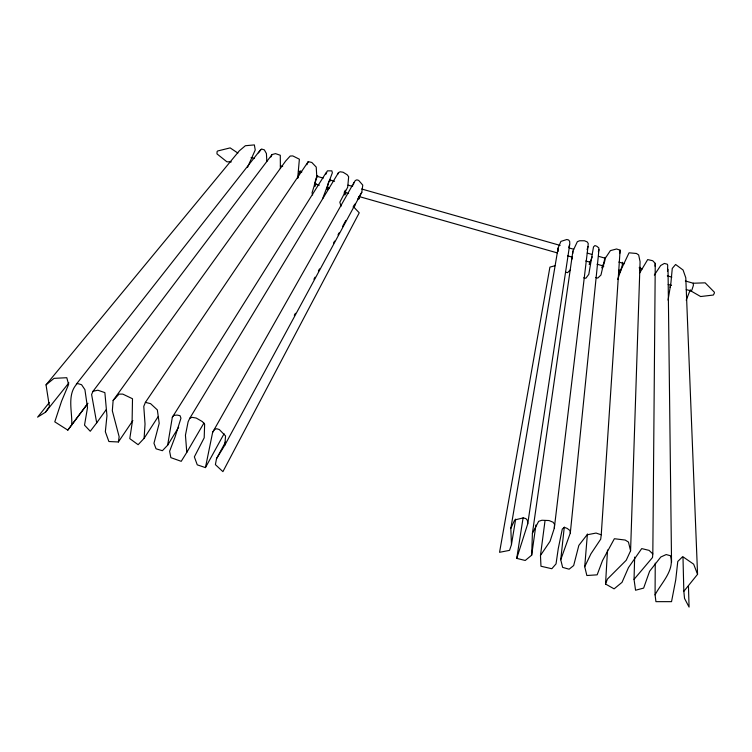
<?xml version="1.0" encoding="UTF-8"?>
<svg xmlns="http://www.w3.org/2000/svg" width="752" height="752" viewBox="0 0 752 752"><rect width="100%" height="100%" fill="white"/><g stroke="black" fill="none" stroke-linecap="round" stroke-linejoin="round"><path stroke-width="1.13" d="M688.447 586.015L689.076 607.09L684.536 598.432L683.831 591.345L697.565 574.293L693.645 564.179L682.713 556.612L677.778 561.462L675.728 579.942L671.536 601.656L655.941 601.656L655.067 594.86L655.246 563.145M655.067 594.86C661.262 582.922 674.826 570.458 670.493 555.756L666.187 554.562L660.782 557.006L649.606 571.257L643.637 588.102L635.553 590.226L634.039 579.378L652.501 557.523L652.821 553.942L655.255 263.388L652.717 260.728L647.688 259.59L639.717 272.929M634.039 579.378L634.66 557.091M652.821 553.942L649.089 550.37L641.71 548.593L628.475 567.591L622.026 582.339L614.102 588.863L605.539 584.022L607.419 579.078L626.209 560.278L630.58 550.849L640.084 261.705L638.664 254.956L636.455 253.48L629.057 252.804L620.804 270.241L617.721 279.5M639.896 270.278L639.999 267.242M523.091 517.865L516.746 558.379L525.234 560.475L531.673 555.173L532.407 533.29L572.892 251.187L577.348 241.693L579.595 240.762L584.473 240.762L587.265 241.956L588.233 243.535L587.998 246.543L554.299 528.205L550.069 541.28L540.472 555.446L540.97 566.237L551.818 568.728L556.029 563.897L558.266 548.556L562.308 529.032L564.357 527.349L567.224 528.43L570.063 530.63L570.317 532.952L560.738 559.732L562.637 567.384L569.123 569.198L573.673 565.542L578.843 545.397L587.058 534.794L596.054 533.065L601.243 534.794L600.716 539.156L590.94 553.792L584.727 566.707L586.851 575.515L597.154 574.838L602.493 560.616L614.375 538.723L625.213 540.049L628.465 542.079L630.58 550.849M572.78 253.471L572.892 251.187M605.539 584.022L607.522 550.013M622.477 262.26L622.289 265.268L620.221 271.876L619.15 272.891L619.845 269.93M49.331 402.536L37.6 417.153L45.477 412.218L49.416 406.588L46.032 384.845L54.078 378.35L66.787 377.711L68.611 384.441L61.57 401.201L54.783 421.844L67.812 430.125L71.76 424.824C72.389 411.504 66.608 394.095 77.39 383.454L81.564 384.714L84.92 389.658L87.505 407.687L84.515 425.162L90.268 431.263L96.698 422.85L91.603 394.48L93.032 391.275L97.854 390.213L104.876 392.619L106.953 415.79L105.346 431.761L108.89 441.527L118.384 441.969L119.154 436.771L112.321 410.78L113.138 400.449L119.079 394.114L122.773 394.104L132.502 398.739L132.061 423.686L129.786 438.632L138.124 444.705L144.102 438.341L145.033 424.025L143.773 406.371L145.409 402.367L308.245 161.624L311.817 162.47L316.225 167.076L316.818 177.322L312.052 192.822L312.635 194.947M601.243 534.794L620.109 250.162L616.565 248.987L610.398 250.613L604.683 259.13L600.951 275.044L597.774 278.071L595.546 277.46M554.299 528.205L554.562 524.341L553.124 522.245L549.026 520.544L541.901 520.252L538.658 521.324L532.407 533.29M655.039 266.18L655.255 263.388M355.132 203.867L354.277 207.59L359.24 212.816L222.912 471.645L215.392 464.623L216.51 458.673L224.82 445.175L225.562 435.925L219.293 429.533L216.717 428.753L214.536 429.495L212.656 432.287L205.446 467.603L197.268 464.849L194.354 456.878L204.196 437.814L204.629 424.25L202.391 421.609L196.234 418.046L191.948 417.313L189.739 418.338L188.122 421.769L185.443 435.173L186.787 452.384L181.213 461.324L170.864 457.639L169.614 451.275L175.047 437.006L180.959 418.197L180.038 415.677L177.096 415.066L173.656 415.424L172.33 417.266L167.64 445.203L162.385 450.711L156.049 448.794L153.963 443.248L159.208 423.338L157.347 409.925L150.597 403.664L145.409 402.367M584.727 566.707L587.406 533.967M297.67 178.356L299.381 159.208L292.801 155.927L290.206 156.031L285.657 161.031L113.138 400.449M605.059 259.355L605.238 257.363M570.317 532.952L598.949 249.72L598.789 247.925L596.872 246.308L594.907 245.556L593.497 246.929L588.797 274.339L585.836 278.278L583.702 277.817M560.738 559.732L564.282 527.124M619.714 253.574L620.109 250.162M540.472 555.446L545.05 520.553M224.82 445.175L361.815 192.268L362.765 185.114L358.666 180.386L356.899 179.86L355.339 180.499L353.891 182.689L212.656 432.287M329.94 181.345L330.222 179.333L329.16 181.063M531.673 555.173L535.922 524.981M516.746 558.379L527.716 523.89L569.79 244.024L569.659 241.364L568.625 239.991L566.829 239.512L560.889 241.401L558.097 248.057L510.824 528.393L511.463 544.598L509.536 550.361L499.563 552.306L549.919 267.11L554.873 265.785M511.463 544.598L515.675 519.106M668.067 300.133L670.906 282.921L672.269 268.426L675.616 264.488L683.079 270.024L685.786 277.779L697.565 574.293M670.07 287.377L670.699 284.397M353.393 184.889L353.891 182.689M667.522 271.416L667.701 265.212L667.306 264.225L664.364 263.435L660.688 265.512L654.325 275.091M602.662 265.042L601.948 267.994L602.925 266.951L604.975 260.352M590 261.574L589.267 264.516L592.209 256.846M297.905 177.829L299.014 173.383L300.744 170.836M325.842 174.323L327.383 170.845L331.848 170.854L332.365 172.763L322.674 198.584M328.633 181.928L326.932 188.592L327.487 190.059L328.492 187.21M571.736 259.534L572.488 256.592M345.224 190.218L344.36 193.546L344.82 194.994L345.817 192.136M598.357 251.741L598.949 249.72M587.086 249.636L587.998 246.543M568.775 247.267L569.452 245.105M359.616 197.109L358.967 199.017L358.582 197.588M316.056 183.544L315.032 186.393L314.402 184.898L316.084 178.233L317.739 175.667M247.549 167.311L255.229 149.996L254.364 144.91L245.359 145.728L239.249 150.908L46.032 384.845M686.2 300.208L690.289 289.774M306.882 164.735L308.245 161.624M510.824 528.393L514.688 519.98L523.279 517.884L525.911 518.617L527.443 520.45L527.716 523.89M270.833 157.055L272.036 154.564L275.495 153.624L280.299 155.269L280.374 168.551M337.639 174.417L338.513 172.622L340.111 171.785L343.081 172.227L347.217 174.784L348.655 176.748L347.697 187.182L339.838 202.203L341.004 206.283M216.51 458.673L225.468 442.176M294.323 315.342L295.442 313.274M313.922 279.246L315.041 277.187M318.397 270.993L319.515 268.934M333.512 243.159L334.631 241.091M337.996 234.906L339.114 232.847M342.47 226.653L345.826 220.468M353.111 207.063L354.23 205.005M205.446 467.603L224.077 433.763M186.787 452.384L203.952 422.991M189.739 418.338L338.513 172.622M357.698 199.054L361.815 192.268M167.64 445.203L178.675 427.192M172.33 417.266L326.359 172.293M144.102 438.341L158.127 416.683M118.384 441.969L132.869 420.565M258.387 152.9L261.489 149.009L264.347 149.864L266.415 153.54L266.838 161.558M96.698 422.85L106.286 409.549M71.76 424.824L87.956 403.251M67.812 430.125L87.542 403.843M93.032 391.275L272.036 154.564M76.29 384.244L260.662 149.639M45.477 412.218L68.874 382.871M570.448 269.724L567.563 272.675L565.617 272.224M686.247 289.567L690.768 290.855L691.831 290.197L693.372 285.469L693.259 283.231L685.363 280.985M693.259 283.231L705.15 282.837L714.334 292.171L714.4 293.017L713.375 295.028L700.629 296.542L690.768 290.855M231.315 161.906L226.878 161.783L216.971 153.887L217.074 151.641L217.648 150.983L230.15 147.89L237.876 153.07M251.083 157.572L254.467 158.531M280.411 165.91L282.667 166.549M298.459 171.033L301.843 172.001M316.507 176.165L323.275 178.092M330.043 180.01L334.555 181.298M348.091 185.142L352.603 186.421M361.627 188.987L560.155 245.406M569.179 247.972L573.691 249.25M587.227 253.095L591.739 254.383M598.507 256.31L605.275 258.227M618.811 262.072L624.451 263.679M639.115 267.844L642.499 268.802M667.315 275.862L671.827 277.14M314.759 183.93L319.271 185.208M327.176 187.455L329.432 188.103M344.115 192.277L348.627 193.565M358.789 196.451L557.523 252.963M567.685 255.859L572.206 257.137M585.752 260.991L590.273 262.279M597.05 264.206L603.818 266.133M618.501 270.306L620.757 270.946M668.18 284.435L671.574 285.393M682.995 557.392L683.831 591.345M558.097 248.057L558.144 251.506M668.03 269.254L671.545 562.261"/></g></svg>
